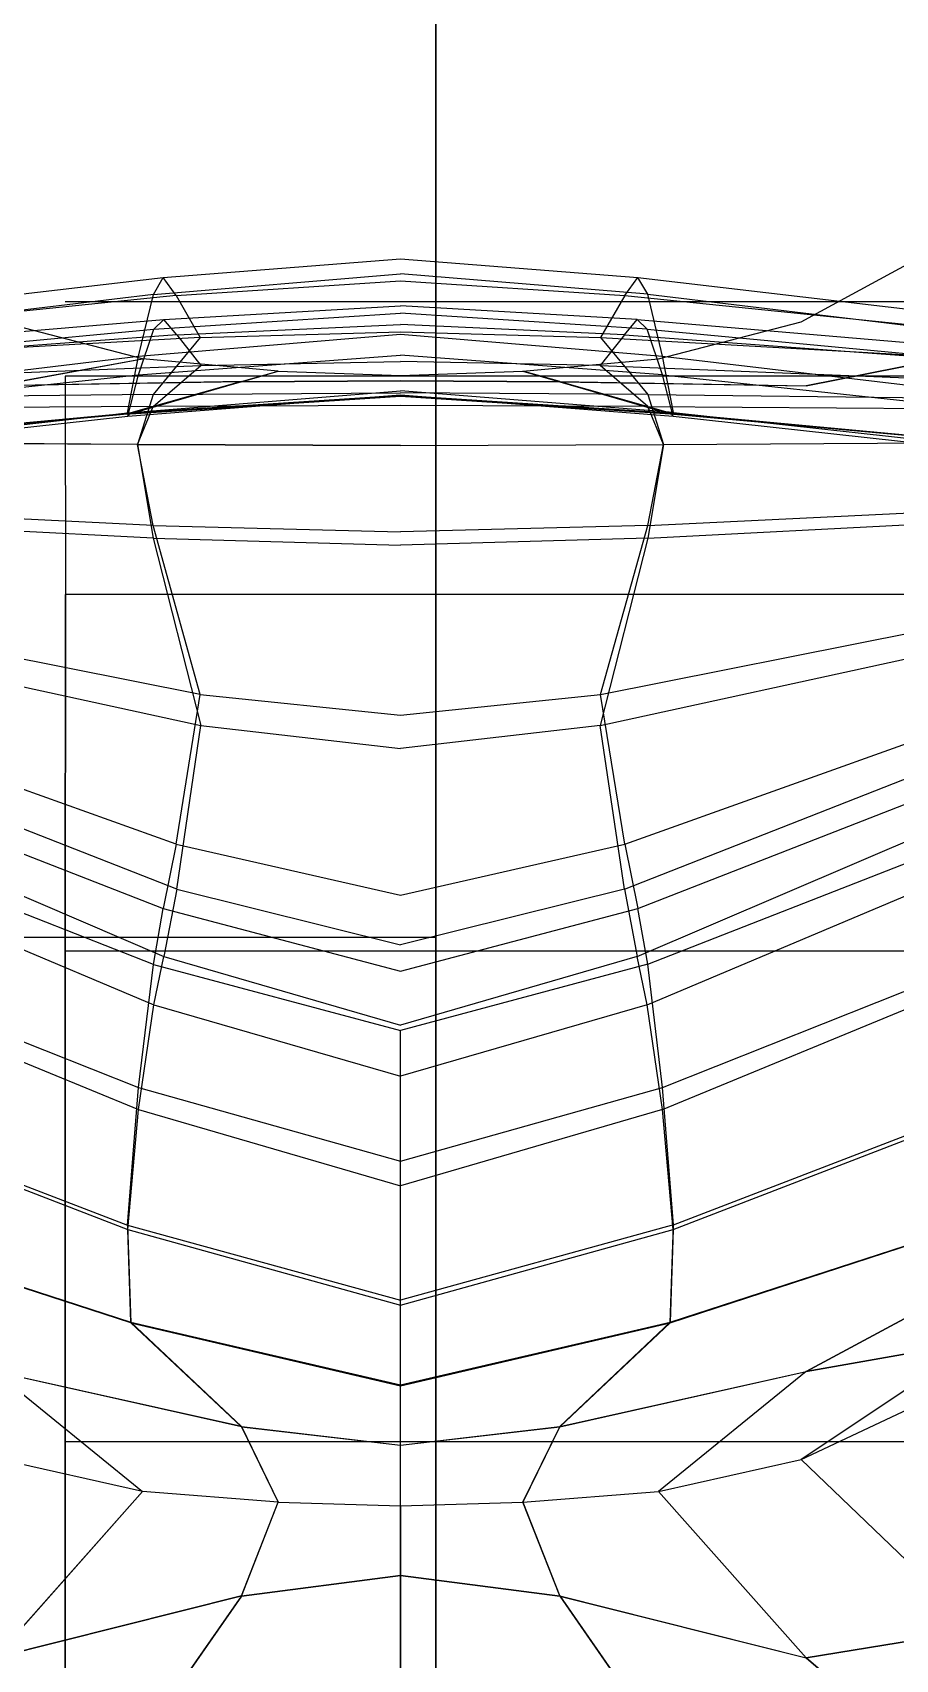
# Model space of a CAD drawing. Extents: x 11992 to 29481, y -6727 to 6811.
# Drawn here: x 12606.235 to 12608.275, y 1297.168 to 1301.015 of the extents above; entities that cross this region are included whole.
import ezdxf

# ---------------------------------------------------------------- set-up
doc = ezdxf.new("R2010")
doc.units = 0
doc.header["$MEASUREMENT"] = 0
doc.layers.get('0').update_dxf_attribs({"color": 8, "linetype": 'CONTINUOUS'})

msp = doc.modelspace()

# ---------------------------------------------------------------- linework, layer by layer
for p, q in [((12607.1879, 1290.2421, -1737.9697), (12607.1879, 1312.3497, -1736.4213)), ((12607.1879, 1290.2421, -1737.9697), (12607.1879, 1312.3497, -1744.4441)), ((12607.1879, 1290.2421, -1742.8956), (12607.1879, 1311.6211, -1748.3068)), ((12607.1879, 1289.8828, -1736.8455), (12607.1879, 1311.6211, -1732.5586)), ((12607.1879, 1288.7751, -1746.0953), (12607.1879, 1308.8473, -1755.4681)), ((12607.1879, 1306.8622, -1722.1583), (12607.1879, 1289.3923, -1735.7773)), ((12607.1879, 1288.0388, -1747.0285), (12607.1879, 1304.5183, -1761.678)), ((12608.0519, 1300.331, -1740.4329), (12608.39, 1300.5146, -1740.4329)), ((12606.5437, 1300.4357, -1742.8562), (12607.1049, 1300.4798, -1742.4841)), ((12607.1049, 1300.4798, -1742.4841), (12607.6657, 1300.4357, -1742.8562)), ((12605.4112, 1300.3029, -1743.9724), (12606.5437, 1300.4357, -1742.8562)), ((12606.5208, 1300.3958, -1742.6615), (12607.1049, 1300.444, -1742.2643)), ((12606.5208, 1300.3958, -1742.6615), (12606.5437, 1300.4357, -1742.8562)), ((12606.5742, 1300.3932, -1743.2344), (12606.5437, 1300.4357, -1742.8562)), ((12606.5742, 1300.3932, -1743.2344), (12607.1049, 1300.428, -1742.9334)), ((12607.6891, 1300.3961, -1742.6616), (12607.1049, 1300.444, -1742.2643)), ((12607.1049, 1300.428, -1742.9334), (12607.6352, 1300.3932, -1743.2344)), ((12607.6352, 1300.3932, -1743.2344), (12607.6657, 1300.4357, -1742.8562)), ((12607.6891, 1300.3961, -1742.6616), (12607.6657, 1300.4357, -1742.8562)), ((12607.6657, 1300.4357, -1742.8562), (12608.7987, 1300.3029, -1743.9724)), ((12606.5208, 1300.3958, -1742.6615), (12605.3182, 1300.2511, -1743.8532)), ((12606.5742, 1300.3932, -1743.2344), (12605.5638, 1300.2893, -1744.1375)), ((12651.3121, 1300.3782, -1740.4327), (12606.3119, 1300.3782, -1740.4327)), ((12606.485, 1300.2497, -1742.3315), (12606.5208, 1300.3958, -1742.6615)), ((12606.5742, 1300.3932, -1743.2344), (12606.6314, 1300.2936, -1744.1154)), ((12607.6352, 1300.3932, -1743.2344), (12607.5779, 1300.2936, -1744.1154)), ((12607.6352, 1300.3932, -1743.2344), (12608.6456, 1300.2893, -1744.1375)), ((12607.7243, 1300.2499, -1742.3317), (12607.6891, 1300.3961, -1742.6616)), ((12607.6891, 1300.3961, -1742.6616), (12608.8916, 1300.2516, -1743.8534)), ((12606.5218, 1300.3138, -1738.2528), (12607.1049, 1300.3515, -1738.6565)), ((12606.5451, 1300.3367, -1738.0655), (12607.1049, 1300.3689, -1738.4448)), ((12607.6643, 1300.3367, -1738.0655), (12607.1049, 1300.3689, -1738.4448)), ((12607.6876, 1300.3138, -1738.2528), (12607.1049, 1300.3515, -1738.6565)), ((12605.3182, 1300.2001, -1737.0418), (12606.5218, 1300.3138, -1738.2528)), ((12605.4117, 1300.2401, -1736.9275), (12606.5451, 1300.3367, -1738.0655)), ((12606.4946, 1300.2435, -1740.4329), (12606.1575, 1300.331, -1740.4329)), ((12606.485, 1300.2497, -1742.3315), (12607.1049, 1300.3019, -1741.8938)), ((12606.4855, 1300.2053, -1738.5618), (12606.5218, 1300.3138, -1738.2528)), ((12606.5218, 1300.3138, -1738.2528), (12606.5451, 1300.3367, -1738.0655)), ((12606.5756, 1300.2998, -1737.6814), (12606.5451, 1300.3367, -1738.0655)), ((12606.5756, 1300.2998, -1737.6814), (12607.1049, 1300.3243, -1737.9883)), ((12606.6314, 1300.2936, -1744.1154), (12607.1049, 1300.3076, -1743.9926)), ((12607.6342, 1300.2998, -1737.6814), (12607.1049, 1300.3243, -1737.9883)), ((12607.1049, 1300.3076, -1743.9926), (12607.5779, 1300.2936, -1744.1154)), ((12607.1049, 1300.3019, -1741.8938), (12607.7243, 1300.2499, -1742.3317)), ((12607.6342, 1300.2998, -1737.6814), (12607.6643, 1300.3367, -1738.0655)), ((12607.6876, 1300.3138, -1738.2528), (12607.6643, 1300.3367, -1738.0655)), ((12607.6643, 1300.3367, -1738.0655), (12608.7977, 1300.2401, -1736.9275)), ((12607.6876, 1300.3138, -1738.2528), (12608.8912, 1300.2001, -1737.0418)), ((12607.7239, 1300.2053, -1738.5618), (12607.6876, 1300.3138, -1738.2528)), ((12607.7148, 1300.2435, -1740.4329), (12608.0519, 1300.331, -1740.4329)), ((12606.5756, 1300.2998, -1737.6814), (12605.5647, 1300.2258, -1736.7607)), ((12606.6314, 1300.2936, -1744.1154), (12605.8871, 1300.2518, -1744.4836)), ((12606.6314, 1300.2936, -1744.1154), (12606.5198, 1300.1591, -1745.1477)), ((12606.5756, 1300.2998, -1737.6814), (12606.6324, 1300.2273, -1736.7825)), ((12607.6342, 1300.2998, -1737.6814), (12607.577, 1300.2273, -1736.7825)), ((12607.5779, 1300.2936, -1744.1154), (12607.6895, 1300.1591, -1745.1477)), ((12607.5779, 1300.2936, -1744.1154), (12608.3223, 1300.2518, -1744.4836)), ((12607.6342, 1300.2998, -1737.6814), (12608.6446, 1300.2258, -1736.7607)), ((12605.1003, 1299.9889, -1738.3031), (12606.4946, 1300.2435, -1740.4329)), ((12605.1742, 1300.0928, -1743.6447), (12606.485, 1300.2497, -1742.3315)), ((12605.888, 1300.1979, -1736.4075), (12606.6324, 1300.2273, -1736.7825)), ((12606.146, 1300.1796, -1741.1101), (12606.4946, 1300.2435, -1740.4329)), ((12606.4593, 1300.1157, -1741.9135), (12606.485, 1300.2497, -1742.3315)), ((12606.4855, 1300.2053, -1738.5618), (12607.1049, 1300.2518, -1739.003)), ((12606.8155, 1300.2139, -1740.4329), (12606.4946, 1300.2435, -1740.4329)), ((12606.5198, 1300.1307, -1735.7288), (12606.6324, 1300.2273, -1736.7825)), ((12606.6324, 1300.2273, -1736.7825), (12607.1049, 1300.2368, -1736.9075)), ((12607.7239, 1300.2053, -1738.5618), (12607.1049, 1300.2518, -1739.003)), ((12607.577, 1300.2273, -1736.7825), (12607.1049, 1300.2368, -1736.9075)), ((12607.3939, 1300.2139, -1740.4329), (12607.7148, 1300.2435, -1740.4329)), ((12607.577, 1300.2273, -1736.7825), (12608.3213, 1300.1979, -1736.4075)), ((12607.6895, 1300.1307, -1735.7288), (12607.577, 1300.2273, -1736.7825)), ((12607.7501, 1300.1162, -1741.9137), (12607.7243, 1300.2499, -1742.3317)), ((12607.7243, 1300.2499, -1742.3317), (12609.0356, 1300.0945, -1743.6453)), ((12608.0634, 1300.1798, -1741.1102), (12608.4715, 1300.2597, -1741.1158)), ((12608.4715, 1300.2597, -1739.7502), (12608.0634, 1300.1798, -1739.7558)), ((12605.1742, 1300.0661, -1737.2379), (12606.4855, 1300.2053, -1738.5618)), ((12606.7287, 1300.1894, -1740.0327), (12606.146, 1300.1798, -1739.7558)), ((12606.7287, 1300.1886, -1740.8331), (12606.146, 1300.1796, -1741.1101)), ((12606.3119, 1300.202, -1743.0588), (12606.3119, 1300.202, -1737.8066)), ((12606.3119, 1300.202, -1737.8066), (12606.3124, 1299.6863, -1735.2257)), ((12606.3119, 1300.202, -1743.0588), (12606.3124, 1299.6863, -1745.6397)), ((12651.3121, 1300.202, -1737.8066), (12606.3119, 1300.202, -1737.8066)), ((12651.3121, 1300.202, -1743.0588), (12606.3119, 1300.202, -1743.0588)), ((12606.4598, 1300.1076, -1738.9589), (12606.4855, 1300.2053, -1738.5618)), ((12606.7287, 1300.1894, -1740.0327), (12606.4669, 1300.1155, -1739.4109)), ((12606.7287, 1300.1886, -1740.8331), (12606.4669, 1300.1133, -1741.4547)), ((12606.7287, 1300.1886, -1740.8331), (12606.8155, 1300.2139, -1740.4329)), ((12606.7287, 1300.1894, -1740.0327), (12606.8155, 1300.2139, -1740.4329)), ((12606.7287, 1300.1894, -1740.0327), (12607.1049, 1300.1925, -1740.1249)), ((12606.7287, 1300.1886, -1740.8331), (12607.1049, 1300.1917, -1740.7408)), ((12606.8155, 1300.2139, -1740.4329), (12607.1049, 1300.2041, -1740.4329)), ((12607.1049, 1300.2041, -1740.4329), (12607.3939, 1300.2139, -1740.4329)), ((12607.1049, 1300.1925, -1740.1249), (12607.4812, 1300.1894, -1740.0327)), ((12607.1049, 1300.1917, -1740.7408), (12607.4812, 1300.1889, -1740.8331)), ((12607.4812, 1300.1894, -1740.0327), (12607.3939, 1300.2139, -1740.4329)), ((12607.3939, 1300.2139, -1740.4329), (12607.4812, 1300.1889, -1740.8331)), ((12607.4812, 1300.1894, -1740.0327), (12607.7425, 1300.1155, -1739.4109)), ((12607.4812, 1300.1894, -1740.0327), (12608.0634, 1300.1798, -1739.7558)), ((12607.4812, 1300.1889, -1740.8331), (12607.7425, 1300.1135, -1741.4548)), ((12607.4812, 1300.1889, -1740.8331), (12608.0634, 1300.1798, -1741.1102)), ((12607.7496, 1300.1076, -1738.9589), (12607.7239, 1300.2053, -1738.5618)), ((12607.7239, 1300.2053, -1738.5618), (12609.0356, 1300.0661, -1737.2379)), ((12606.5198, 1300.1591, -1745.1477), (12605.5337, 1300.1479, -1745.2607)), ((12606.4593, 1300.1157, -1741.9135), (12607.1049, 1300.1674, -1741.4688)), ((12606.4598, 1300.1076, -1738.9589), (12607.1049, 1300.1581, -1739.4043)), ((12606.4669, 1300.1155, -1739.4109), (12607.1049, 1300.1577, -1739.78)), ((12606.4669, 1300.1133, -1741.4547), (12607.1049, 1300.155, -1741.0853)), ((12606.5198, 1300.1591, -1745.1477), (12606.4827, 1300.0408, -1745.7346)), ((12606.5198, 1300.1591, -1745.1477), (12607.1049, 1300.1629, -1745.11)), ((12607.7501, 1300.1162, -1741.9137), (12607.1049, 1300.1674, -1741.4688)), ((12607.6895, 1300.1591, -1745.1477), (12607.1049, 1300.1629, -1745.11)), ((12607.1049, 1300.1581, -1739.4043), (12607.7496, 1300.1076, -1738.9589)), ((12607.1049, 1300.1577, -1739.78), (12607.7425, 1300.1155, -1739.4109)), ((12607.1049, 1300.155, -1741.0853), (12607.7425, 1300.1135, -1741.4548)), ((12607.6895, 1300.1591, -1745.1477), (12608.6756, 1300.1479, -1745.2607)), ((12607.6895, 1300.1591, -1745.1477), (12607.7267, 1300.0408, -1745.7346)), ((12605.0707, 1299.9607, -1743.2475), (12606.4593, 1300.1157, -1741.9135)), ((12605.0707, 1299.956, -1737.6227), (12606.4598, 1300.1076, -1738.9589)), ((12605.1003, 1299.9889, -1738.3031), (12606.4669, 1300.1155, -1739.4109)), ((12606.4669, 1300.1133, -1741.4547), (12605.1003, 1299.9877, -1742.563)), ((12606.5198, 1300.1307, -1735.7288), (12605.5337, 1300.1233, -1735.6147)), ((12606.4593, 1300.1157, -1741.9135), (12606.4669, 1300.1133, -1741.4547)), ((12606.4669, 1300.1155, -1739.4109), (12606.4598, 1300.1076, -1738.9589)), ((12606.4827, 1300.0406, -1735.1305), (12606.5198, 1300.1307, -1735.7288)), ((12607.1049, 1300.1331, -1735.7669), (12606.5198, 1300.1307, -1735.7288)), ((12607.6895, 1300.1307, -1735.7288), (12607.1049, 1300.1331, -1735.7669)), ((12607.7267, 1300.0406, -1735.1305), (12607.6895, 1300.1307, -1735.7288)), ((12607.6895, 1300.1307, -1735.7288), (12608.6756, 1300.1233, -1735.6147)), ((12607.7425, 1300.1135, -1741.4548), (12607.7501, 1300.1162, -1741.9137)), ((12607.7496, 1300.1076, -1738.9589), (12607.7425, 1300.1155, -1739.4109)), ((12607.7425, 1300.1155, -1739.4109), (12609.1091, 1299.9889, -1738.3031)), ((12607.7425, 1300.1135, -1741.4548), (12609.1091, 1299.9889, -1742.5635)), ((12607.7496, 1300.1076, -1738.9589), (12609.1386, 1299.956, -1737.6227)), ((12607.7501, 1300.1162, -1741.9137), (12609.1386, 1299.9631, -1743.2486)), ((12606.4827, 1300.0406, -1735.1305), (12605.416, 1300.0473, -1735.1293)), ((12606.4827, 1300.0408, -1745.7346), (12605.416, 1300.0473, -1745.7369)), ((12606.4827, 1300.0408, -1745.7346), (12606.5198, 1299.8196, -1746.2978)), ((12606.4827, 1300.0408, -1745.7346), (12607.1049, 1300.0387, -1745.7339)), ((12607.1049, 1300.0384, -1735.1309), (12606.4827, 1300.0406, -1735.1305)), ((12606.5198, 1299.8496, -1734.563), (12606.4827, 1300.0406, -1735.1305)), ((12607.1049, 1300.0387, -1745.7339), (12607.7267, 1300.0408, -1745.7346)), ((12607.1049, 1300.0384, -1735.1309), (12607.7267, 1300.0406, -1735.1305)), ((12607.7267, 1300.0408, -1745.7346), (12607.6895, 1299.8196, -1746.2978)), ((12607.6895, 1299.8496, -1734.563), (12607.7267, 1300.0406, -1735.1305)), ((12607.7267, 1300.0408, -1745.7346), (12608.7934, 1300.0473, -1745.7369)), ((12607.7267, 1300.0406, -1735.1305), (12608.7934, 1300.0473, -1735.1293)), ((12606.5198, 1299.8496, -1734.563), (12605.5337, 1299.8966, -1734.6665)), ((12607.6895, 1299.8496, -1734.563), (12608.6756, 1299.8966, -1734.6665)), ((12606.5198, 1299.8196, -1746.2978), (12605.5337, 1299.8704, -1746.1953)), ((12606.6314, 1299.4498, -1733.6018), (12606.5198, 1299.8496, -1734.563)), ((12606.5198, 1299.8496, -1734.563), (12607.1049, 1299.8341, -1734.5285)), ((12607.6895, 1299.8496, -1734.563), (12607.1049, 1299.8341, -1734.5285)), ((12607.5779, 1299.4498, -1733.6018), (12607.6895, 1299.8496, -1734.563)), ((12607.6895, 1299.8196, -1746.2978), (12608.6756, 1299.8704, -1746.1953)), ((12606.5198, 1299.8196, -1746.2978), (12607.1049, 1299.8026, -1746.3319)), ((12606.5198, 1299.8196, -1746.2978), (12606.6324, 1299.3764, -1747.2586)), ((12607.6895, 1299.8196, -1746.2978), (12607.1049, 1299.8026, -1746.3319)), ((12607.6895, 1299.8196, -1746.2978), (12607.577, 1299.3764, -1747.2586)), ((12606.3124, 1299.6863, -1735.2257), (12606.3119, 1298.8425, -1732.7327)), ((12606.3119, 1298.8425, -1748.1327), (12606.3124, 1299.6863, -1745.6397)), ((12651.3125, 1299.6863, -1735.2257), (12606.3124, 1299.6863, -1735.2257)), ((12651.3125, 1299.6863, -1745.6397), (12606.3124, 1299.6863, -1745.6397)), ((12606.6314, 1299.4498, -1733.6018), (12605.8871, 1299.5978, -1733.9416)), ((12607.5779, 1299.4498, -1733.6018), (12608.3223, 1299.5978, -1733.9416)), ((12605.888, 1299.5385, -1746.9192), (12606.6324, 1299.3764, -1747.2586)), ((12607.577, 1299.3764, -1747.2586), (12608.3213, 1299.5385, -1746.9192)), ((12606.5742, 1299.0957, -1732.789), (12605.5638, 1299.4572, -1733.6231)), ((12607.6352, 1299.0957, -1732.789), (12608.6456, 1299.4572, -1733.6231)), ((12606.5742, 1299.0957, -1732.789), (12606.6314, 1299.4498, -1733.6018)), ((12606.6314, 1299.4498, -1733.6018), (12607.1049, 1299.4007, -1733.4886)), ((12607.1049, 1299.4007, -1733.4886), (12607.5779, 1299.4498, -1733.6018)), ((12607.6352, 1299.0957, -1732.789), (12607.5779, 1299.4498, -1733.6018)), ((12605.4112, 1299.3864, -1733.4733), (12606.5437, 1298.9434, -1732.4403)), ((12606.5756, 1298.9896, -1748.0733), (12605.5647, 1299.3861, -1747.239)), ((12607.6342, 1298.9896, -1748.0733), (12608.6446, 1299.3861, -1747.239)), ((12607.6657, 1298.9434, -1732.4403), (12608.7987, 1299.3864, -1733.4733)), ((12606.5756, 1298.9896, -1748.0733), (12606.6324, 1299.3764, -1747.2586)), ((12606.6324, 1299.3764, -1747.2586), (12607.1049, 1299.3222, -1747.3717)), ((12607.577, 1299.3764, -1747.2586), (12607.1049, 1299.3222, -1747.3717)), ((12607.6342, 1298.9896, -1748.0733), (12607.577, 1299.3764, -1747.2586)), ((12605.4117, 1299.3151, -1747.3905), (12606.5451, 1298.8299, -1748.4244)), ((12607.6643, 1298.8299, -1748.4244), (12608.7977, 1299.3151, -1747.3905)), ((12606.5208, 1298.8115, -1732.2916), (12605.3182, 1299.2822, -1733.396)), ((12607.6891, 1298.8118, -1732.2916), (12608.8916, 1299.2824, -1733.3959)), ((12605.3182, 1299.2233, -1747.4697), (12606.5218, 1298.7162, -1748.5752)), ((12607.6876, 1298.7162, -1748.5752), (12608.8912, 1299.2233, -1747.4697)), ((12606.5742, 1299.0957, -1732.789), (12606.5437, 1298.9434, -1732.4403)), ((12606.5742, 1299.0957, -1732.789), (12607.1049, 1298.9753, -1732.511)), ((12607.1049, 1298.9753, -1732.511), (12607.6352, 1299.0957, -1732.789)), ((12607.6352, 1299.0957, -1732.789), (12607.6657, 1298.9434, -1732.4403)), ((12605.1742, 1299.0407, -1733.2945), (12606.485, 1298.52, -1732.0789)), ((12607.7243, 1298.5202, -1732.0789), (12609.0356, 1299.0423, -1733.2943)), ((12605.1742, 1299.0092, -1747.5724), (12606.4855, 1298.468, -1748.7886)), ((12607.7239, 1298.468, -1748.7886), (12609.0356, 1299.0092, -1747.5724)), ((12606.5756, 1298.9896, -1748.0733), (12606.5451, 1298.8299, -1748.4244)), ((12606.5756, 1298.9896, -1748.0733), (12607.1049, 1298.8576, -1748.3514)), ((12607.6342, 1298.9896, -1748.0733), (12607.1049, 1298.8576, -1748.3514)), ((12607.6342, 1298.9896, -1748.0733), (12607.6643, 1298.8299, -1748.4244)), ((12606.5208, 1298.8115, -1732.2916), (12606.5437, 1298.9434, -1732.4403)), ((12606.5437, 1298.9434, -1732.4403), (12607.1049, 1298.7956, -1732.0959)), ((12607.1049, 1298.7956, -1732.0959), (12607.6657, 1298.9434, -1732.4403)), ((12607.6891, 1298.8118, -1732.2916), (12607.6657, 1298.9434, -1732.4403)), ((12607.1879, 1298.8747, -1714.1708), (12602.1883, 1298.8747, -1714.1708)), ((12607.1879, 1298.8747, -1766.6945), (12602.1883, 1298.8747, -1766.6945)), ((12606.3119, 1296.2164, -1752.6812), (12606.3119, 1298.8425, -1748.1327)), ((12606.3119, 1298.8425, -1732.7327), (12606.3119, 1296.2164, -1728.1842)), ((12651.3121, 1298.8425, -1732.7327), (12606.3119, 1298.8425, -1732.7327)), ((12651.3121, 1298.8425, -1748.1327), (12606.3119, 1298.8425, -1748.1327)), ((12607.1879, 1298.8747, -1766.6945), (12607.1879, 1285.2558, -1749.2247)), ((12606.485, 1298.52, -1732.0789), (12606.5208, 1298.8115, -1732.2916)), ((12606.5208, 1298.8115, -1732.2916), (12607.1049, 1298.6549, -1731.9235)), ((12606.5218, 1298.7162, -1748.5752), (12606.5451, 1298.8299, -1748.4244)), ((12606.5451, 1298.8299, -1748.4244), (12607.1049, 1298.668, -1748.7691)), ((12607.6643, 1298.8299, -1748.4244), (12607.1049, 1298.668, -1748.7691)), ((12607.6891, 1298.8118, -1732.2916), (12607.1049, 1298.6549, -1731.9235)), ((12607.6876, 1298.7162, -1748.5752), (12607.6643, 1298.8299, -1748.4244)), ((12607.7243, 1298.5202, -1732.0789), (12607.6891, 1298.8118, -1732.2916)), ((12605.0707, 1298.7279, -1733.0168), (12606.4593, 1298.195, -1731.7839)), ((12607.7501, 1298.1955, -1731.7837), (12609.1386, 1298.7302, -1733.0164)), ((12605.0707, 1298.7214, -1747.8506), (12606.4598, 1298.1845, -1749.0836)), ((12606.4855, 1298.468, -1748.7886), (12606.5218, 1298.7162, -1748.5752)), ((12606.5218, 1298.7162, -1748.5752), (12607.1049, 1298.5469, -1748.9437)), ((12607.6876, 1298.7162, -1748.5752), (12607.1049, 1298.5469, -1748.9437)), ((12607.7239, 1298.468, -1748.7886), (12607.6876, 1298.7162, -1748.5752)), ((12607.7496, 1298.1845, -1749.0836), (12609.1386, 1298.7214, -1747.8506)), ((12607.1049, 1297.531, -1750.4084), (12607.1049, 1298.6549, -1731.9235)), ((12607.1049, 1297.531, -1730.4575), (12607.1049, 1298.6549, -1731.9235)), ((12606.4593, 1298.195, -1731.7839), (12606.485, 1298.52, -1732.0789)), ((12606.485, 1298.52, -1732.0789), (12607.1049, 1298.3464, -1731.6737)), ((12607.1049, 1298.3464, -1731.6737), (12607.7243, 1298.5202, -1732.0789)), ((12607.7501, 1298.1955, -1731.7837), (12607.7243, 1298.5202, -1732.0789)), ((12606.4598, 1298.1845, -1749.0836), (12606.4855, 1298.468, -1748.7886)), ((12606.4855, 1298.468, -1748.7886), (12607.1049, 1298.2875, -1749.194)), ((12607.7239, 1298.468, -1748.7886), (12607.1049, 1298.2875, -1749.194)), ((12607.7496, 1298.1845, -1749.0836), (12607.7239, 1298.468, -1748.7886)), ((12605.1003, 1298.4098, -1748.4562), (12606.4669, 1297.9654, -1749.4789)), ((12606.4669, 1297.9635, -1731.3878), (12605.1003, 1298.4086, -1732.4105)), ((12607.7425, 1297.9637, -1731.3876), (12609.1091, 1298.41, -1732.4102)), ((12607.7425, 1297.9654, -1749.4789), (12609.1091, 1298.4098, -1748.4562)), ((12608.0634, 1297.8488, -1731.0561), (12609.1091, 1298.41, -1732.4102)), ((12609.1091, 1298.4098, -1748.4562), (12608.0634, 1297.8488, -1749.8099)), ((12606.4593, 1298.195, -1731.7839), (12606.4669, 1297.9635, -1731.3878)), ((12606.4593, 1298.195, -1731.7839), (12607.1049, 1298.0174, -1731.3729)), ((12606.4598, 1298.1845, -1749.0836), (12607.1049, 1298.0057, -1749.4945)), ((12606.4669, 1297.9654, -1749.4789), (12606.4598, 1298.1845, -1749.0836)), ((12607.7501, 1298.1955, -1731.7837), (12607.1049, 1298.0174, -1731.3729)), ((12607.1049, 1298.0057, -1749.4945), (12607.7496, 1298.1845, -1749.0836)), ((12607.7425, 1297.9637, -1731.3876), (12607.7501, 1298.1955, -1731.7837)), ((12607.7496, 1298.1845, -1749.0836), (12607.7425, 1297.9654, -1749.4789)), ((12606.7287, 1297.7184, -1750.0543), (12606.4669, 1297.9654, -1749.4789)), ((12606.4669, 1297.9654, -1749.4789), (12607.1049, 1297.8173, -1749.8199)), ((12606.7287, 1297.7179, -1730.8117), (12606.4669, 1297.9635, -1731.3878)), ((12606.4669, 1297.9635, -1731.3878), (12607.1049, 1297.815, -1731.0469)), ((12607.1049, 1297.8173, -1749.8199), (12607.7425, 1297.9654, -1749.4789)), ((12607.1049, 1297.815, -1731.0469), (12607.7425, 1297.9637, -1731.3876)), ((12607.4812, 1297.7184, -1750.0543), (12607.7425, 1297.9654, -1749.4789)), ((12607.4812, 1297.7182, -1730.8117), (12607.7425, 1297.9637, -1731.3876)), ((12608.4715, 1297.9208, -1731.021), (12608.0519, 1297.6409, -1730.3941)), ((12608.4715, 1297.9208, -1749.8449), (12608.0519, 1297.6409, -1750.4718)), ((12608.4715, 1297.9208, -1749.8449), (12608.0634, 1297.8488, -1749.8099)), ((12608.0634, 1297.8488, -1731.0561), (12608.4715, 1297.9208, -1731.021)), ((12606.7287, 1297.7184, -1750.0543), (12606.146, 1297.8488, -1749.8099)), ((12606.146, 1297.8488, -1749.8099), (12606.4946, 1297.5653, -1750.4281)), ((12606.7287, 1297.7179, -1730.8117), (12606.146, 1297.8483, -1731.0562)), ((12606.146, 1297.8483, -1731.0562), (12606.4946, 1297.5653, -1730.4378)), ((12607.4812, 1297.7182, -1730.8117), (12608.0634, 1297.8488, -1731.0561)), ((12607.4812, 1297.7184, -1750.0543), (12608.0634, 1297.8488, -1749.8099)), ((12608.0634, 1297.8488, -1749.8099), (12607.7148, 1297.5653, -1750.4281)), ((12608.0634, 1297.8488, -1731.0561), (12607.7148, 1297.5653, -1730.4378)), ((12608.0519, 1297.6409, -1750.4718), (12608.39, 1297.8002, -1750.5637)), ((12608.0519, 1297.6409, -1730.3941), (12608.39, 1297.8002, -1730.3022)), ((12606.7287, 1297.7184, -1750.0543), (12606.8155, 1297.5396, -1750.4133)), ((12606.7287, 1297.7184, -1750.0543), (12607.1049, 1297.675, -1750.1358)), ((12606.7287, 1297.7179, -1730.8117), (12607.1049, 1297.6745, -1730.7303)), ((12606.7287, 1297.7179, -1730.8117), (12606.8155, 1297.5396, -1730.4526)), ((12607.1049, 1297.675, -1750.1358), (12607.4812, 1297.7184, -1750.0543)), ((12607.1049, 1297.6745, -1730.7303), (12607.4812, 1297.7182, -1730.8117)), ((12607.4812, 1297.7184, -1750.0543), (12607.3939, 1297.5396, -1750.4133)), ((12607.3939, 1297.5396, -1730.4526), (12607.4812, 1297.7182, -1730.8117)), ((12651.3116, 1297.6822, -1750.4951), (12606.3119, 1297.6822, -1750.4951)), ((12651.3116, 1297.6822, -1730.3704), (12606.3119, 1297.6822, -1730.3704)), ((12606.4946, 1297.5653, -1750.4281), (12606.1575, 1297.6409, -1750.4718)), ((12606.4946, 1297.5653, -1730.4378), (12606.1575, 1297.6409, -1730.3941)), ((12607.7148, 1297.5653, -1730.4378), (12608.0519, 1297.6409, -1730.3941)), ((12607.7148, 1297.5653, -1750.4281), (12608.0519, 1297.6409, -1750.4718)), ((12608.4715, 1297.238, -1729.8384), (12608.0519, 1297.6409, -1730.3941)), ((12608.4715, 1297.238, -1751.0275), (12608.0519, 1297.6409, -1750.4718)), ((12606.146, 1297.1712, -1750.9825), (12606.4946, 1297.5653, -1750.4281)), ((12606.146, 1297.1717, -1729.8832), (12606.4946, 1297.5653, -1730.4378)), ((12606.8155, 1297.5396, -1750.4133), (12606.4946, 1297.5653, -1750.4281)), ((12606.8155, 1297.5396, -1730.4526), (12606.4946, 1297.5653, -1730.4378)), ((12606.7287, 1297.3181, -1730.1182), (12606.8155, 1297.5396, -1730.4526)), ((12606.7287, 1297.3178, -1750.7473), (12606.8155, 1297.5396, -1750.4133)), ((12606.8155, 1297.5396, -1750.4133), (12607.1049, 1297.531, -1750.4084)), ((12606.8155, 1297.5396, -1730.4526), (12607.1049, 1297.531, -1730.4575)), ((12607.1049, 1297.531, -1750.4084), (12607.3939, 1297.5396, -1750.4133)), ((12607.1049, 1297.531, -1730.4575), (12607.3939, 1297.5396, -1730.4526)), ((12607.1049, 1290.2285, -1757.7108), (12607.1049, 1297.531, -1750.4084)), ((12607.1049, 1297.531, -1730.4575), (12607.1049, 1294.7367, -1725.9486)), ((12607.3939, 1297.5396, -1730.4526), (12607.7148, 1297.5653, -1730.4378)), ((12607.3939, 1297.5396, -1750.4133), (12607.7148, 1297.5653, -1750.4281)), ((12607.4812, 1297.3181, -1730.1182), (12607.3939, 1297.5396, -1730.4526)), ((12607.3939, 1297.5396, -1750.4133), (12607.4812, 1297.3178, -1750.7474)), ((12608.0634, 1297.1715, -1750.9828), (12607.7148, 1297.5653, -1750.4281)), ((12608.0634, 1297.1717, -1729.8833), (12607.7148, 1297.5653, -1730.4378)), ((12606.7287, 1297.3181, -1730.1182), (12607.1049, 1297.3672, -1730.1964)), ((12606.7287, 1297.3178, -1750.7473), (12607.1049, 1297.3665, -1750.6689)), ((12607.1049, 1297.3672, -1730.1964), (12607.4812, 1297.3181, -1730.1182)), ((12607.1049, 1297.3665, -1750.6689), (12607.4812, 1297.3178, -1750.7474)), ((12606.7287, 1297.3181, -1730.1182), (12606.146, 1297.1717, -1729.8832)), ((12606.7287, 1297.3178, -1750.7473), (12606.146, 1297.1712, -1750.9825)), ((12606.7287, 1297.3181, -1730.1182), (12606.4669, 1296.9433, -1729.6166)), ((12606.7287, 1297.3178, -1750.7473), (12606.4669, 1296.9416, -1751.2478)), ((12607.4812, 1297.3181, -1730.1182), (12607.7425, 1296.9433, -1729.6166)), ((12607.4812, 1297.3181, -1730.1182), (12608.0634, 1297.1717, -1729.8833)), ((12607.4812, 1297.3178, -1750.7474), (12607.7425, 1296.9419, -1751.2481)), ((12607.4812, 1297.3178, -1750.7474), (12608.0634, 1297.1715, -1750.9828)), ((12608.4715, 1297.238, -1729.8384), (12608.0634, 1297.1717, -1729.8833)), ((12608.0634, 1297.1715, -1750.9828), (12608.4715, 1297.238, -1751.0275)), ((12609.1091, 1296.2798, -1728.7206), (12608.0634, 1297.1717, -1729.8833)), ((12608.0634, 1297.1715, -1750.9828), (12609.1091, 1296.2795, -1752.1459))]:
    msp.add_line(p, q)

doc.saveas('drawing.dxf')
